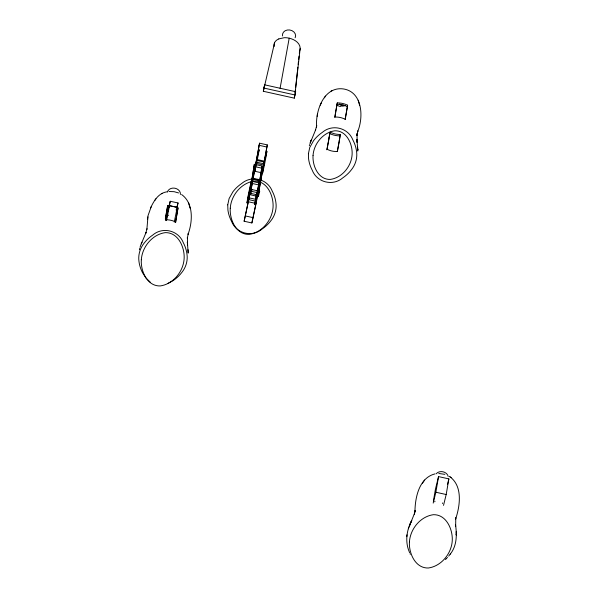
<?xml version="1.0" encoding="UTF-8"?>
<svg xmlns="http://www.w3.org/2000/svg" width="598" height="598" viewBox="0 0 598 598"><rect width="100%" height="100%" fill="white"/><g stroke="black" fill="none" stroke-linecap="round" stroke-linejoin="round"><path stroke-width="0.9" d="M256.131 195.98L255.847 197.542M258.373 154.112L259.203 149.687L258.022 154.112A35.626 1.203 -77.5 0 1 257.626 155.652L256.445 160.331L264.189 162.043L265.37 157.364A35.626 1.203 -77.5 0 0 265.766 155.824L266.947 151.399L266.117 155.831M266.177 155.891L264.548 164.353M414.788 512.703L410.647 522.936L411.768 520.462C406.745 529.768 404.981 541.07 408.972 551.087M170.273 201.279L178.017 202.946L177.187 207.371L169.443 205.66L170.258 201.249L169.092 205.66A35.626 1.203 -77.5 0 1 168.696 207.192L166.947 214.966L168.666 215.347M151.227 206.669L148.072 215.512L146.876 229.46M357.103 134.116L357.208 133.317L356.909 135.544L357.866 130.872L357.649 131.627C363.719 117.343 362.575 92.167 343.738 88.99C324.123 85.94 315.542 110.383 316.581 126.171L316.686 125.371L316.469 126.761M357.021 134.737L357.185 142.586L356.939 139.356L357.088 141.248M247.647 198.058L250.031 186.576A35.626 1.203 -77.5 0 0 250.517 184.498L251.93 178.436L259.674 180.148L259.584 180.746L251.833 179.026L251.93 178.436M406.984 534.806L406.797 536.675M295.068 93.019L295.464 89.334M295.659 87.487L297.348 71.812M297.542 69.966L297.841 67.2M298.14 64.434L298.432 61.669M298.634 59.822L299.03 56.13M299.329 53.364L299.62 50.598A8.507 6.989 9.7 0 0 300.189 48.311C300.017 42.645 294.141 39.281 289.2 38.175A16.153 13.268 9.7 0 0 284.252 37.711L278.758 38.915M300.189 48.311L295.143 92.697M147.571 219.04L147.669 218.277M147.736 217.65L147.826 216.887M317.172 116.341L317.261 115.578M317.329 114.951L317.418 114.188M264.51 164.644L262.604 172.994L254.86 171.275L256.228 162.095L263.98 163.815L262.604 172.994M175.707 222.067L175.917 220.677A98.752 3.341 -77.5 0 1 176.246 218.554L178.025 207.902A19.413 15.944 9.7 0 0 176.829 207.334M345.3 119.368L345.509 117.978A98.752 3.341 -77.5 0 1 345.838 115.863L347.617 105.203A19.413 15.944 9.7 0 0 337.287 102.886L335.799 111.026M166.341 220.071L167.305 213.643L166.947 214.966M334.768 117.485L334.85 116.961A96.854 3.282 -77.5 0 1 335.119 115.227M175.55 222.157L175.58 221.948A96.854 3.282 -77.5 0 1 175.909 219.847L178.025 207.902M248.26 201.75L254.344 164.293L262.088 166.012L256.527 201.354L251.878 222.949L244.134 221.238L248.26 201.75L256.004 203.462L251.878 222.949M244.134 221.238L248.783 199.635L254.344 164.293M256.004 203.462L262.088 166.012M335.508 113.575L337.287 102.916M335.172 114.861L335.732 111.422M165.945 215.287L166.476 212.111M165.885 215.676L165.579 217.56A96.854 3.282 -77.5 0 0 165.354 218.988M166.55 211.699L167.694 205.607L165.915 216.267A98.752 3.341 -77.5 0 0 165.586 218.39L165.384 219.78A17.028 13.978 9.7 0 1 175.73 222.037M263.89 88.003L264.667 84.834L295.644 91.696L294.306 98.147L263.329 91.285L274.609 42.637A8.507 6.989 9.7 0 0 274.048 44.932L274.19 46.465M263.329 91.285L264.667 84.834M294.306 98.147L294.866 94.865M329.371 135.716L329.737 134.221M329.595 134.423L330.089 132.128A17.933 14.726 9.7 0 0 340.419 134.445L339.993 136.284M339.694 138.003L340.06 136.508M433.378 501.229L435.419 489.276L438.536 476.606L448.866 478.893L446.19 494.524L443.522 505.385M433.191 503.097L435.867 492.236L438.536 476.606M328.99 137.921L329.147 137.032M329.371 136.359L328.915 138.362M329.221 136.591L329.588 135.073M339.769 138.22L339.238 140.65M339.619 138.444L339.918 137.361M329.064 138.108L328.025 143.43M339.313 140.844L338.416 145.905A96.854 3.282 -77.5 0 1 337.885 148.842L337.399 151.451A15.698 12.887 9.7 0 1 327.046 149.201M339.619 139.087L338.005 147.669A98.752 3.341 -77.5 0 1 337.451 150.689L337.294 151.526M328.907 138.998L328.093 143.617A96.854 3.282 -77.5 0 1 327.555 146.555L327.076 149.164M327.936 143.909L327.674 145.381A98.752 3.341 -77.5 0 1 327.128 148.401L326.867 149.799M165.833 220.393L168.457 205.899M166.027 220.094L168.651 205.6M250.861 191.188L251.937 189.566L259.682 191.278L258.381 196.563L250.637 194.843L250.338 193.304L259.547 143.184L267.291 144.895L258.605 192.907L250.861 191.188L259.547 143.184M258.381 196.563L258.082 195.015L267.291 144.895M280.066 88.407L289.2 38.175M247.662 198.058L246.967 203.043L251.489 181.231L259.233 182.951L254.726 204.74L255.735 198.058M147.041 228.668L145.777 233.242L146.076 232.428L140.807 245.023M316.342 127.389L316.634 125.969L315.37 130.543L315.669 129.729L310.033 143.4L310.399 142.331M259.674 180.148L258.261 186.21A35.626 1.203 -77.5 0 1 257.775 188.288L256.064 195.912M434.798 501.819L434.94 501.214M442.542 503.531L442.684 502.933M166.521 220.423L169.503 205.682L177.225 207.371L174.265 222.135M254.86 171.275L258.426 154.12M139.401 249.755L139.73 248.402M250.637 194.843L251.937 189.566M295.038 94.163L295.644 91.696M330.089 132.128L329.737 133.571A19.413 15.944 9.7 0 0 340.068 135.888M340.06 135.858L340.419 134.415M347.617 105.203L345.502 117.156A96.854 3.282 -77.5 0 0 345.173 119.249M447.528 484.328L448.866 478.893M177.172 206.063L176.844 207.371A35.626 1.203 -77.5 0 1 176.716 207.857M177.27 205.675L177.793 203.664M176.133 210.07L176.29 209.479M256.228 162.095L255.899 163.321L263.643 165.041L263.98 163.815M309.323 145.71L309.637 144.604M177.845 203.484L178.017 202.946M414.272 514.302L415.221 510.371L414.945 511.97C415.042 497.753 419.004 477.817 435.045 473.885M140.044 247.295L140.597 245.629M408.337 528.789L408.92 527.107M141.95 242.168L141.27 243.82L141.696 242.788M311.543 139.469L310.863 141.121L311.289 140.089M150.606 207.925C153.813 200.95 158.485 193.057 166.835 191.831M320.199 105.233L321.522 102.564M258.605 192.907L259.682 191.278M154.77 200.509L155.921 198.79M324.363 97.818L325.514 96.099M422.39 483.326L424.625 480.045M448.657 556.147L450.571 553.651M450.212 554.167C456.992 545.862 457.007 534.605 455.497 524.536L455.639 526.449L455.796 517.726L455.526 519.303C460.176 505.751 462.979 485.636 449.315 476.352M447.072 557.904L447.506 557.441M446.175 558.794L446.631 558.353M445.405 559.534L445.861 559.093M331.12 91.046L331.868 90.664M161.527 193.737L162.275 193.356M167.575 283.594L173.158 280.582A44.843 36.822 9.7 0 0 181.934 272.314C186 267.224 187.944 260.511 186.965 254.053A44.955 36.912 9.7 0 0 183.309 242.706C178.585 230.454 162.768 226.47 152.796 235.021A44.843 36.822 9.7 0 0 144.013 243.296C139.954 248.387 138.011 255.092 138.99 261.558A44.955 36.912 9.7 0 0 142.638 272.897L145.987 278.033L150.255 282.151M169.107 191.51L174.145 191.689L178.593 192.952M438.82 473.489L444.867 474.341M264.107 88.115L295.083 94.977M259.024 145.292L266.768 147.011M256.609 159.434L264.353 161.146M253.821 166.408L261.565 168.12M251.033 183.212L258.777 184.924M250.338 193.304L258.082 195.015M248.357 197.684L256.101 199.403M248.783 199.635L256.527 201.354M245.434 215.953L253.178 217.672M435.867 492.236L446.19 494.524M181.613 194.529C193.767 203.245 192.698 221.709 188.056 234.326L188.273 233.571L187.316 238.243L187.428 237.436L187.593 245.285L187.346 242.055L187.495 243.947M451.131 477.6L450.242 476.957M410.071 553.778L410.333 554.331M409.196 551.655L409.593 552.657M358.217 100.187L359.645 105.48M188.624 202.886L190.052 208.179M357.043 140.635L357.783 150.494M187.451 243.326L188.191 253.193M456.147 531.719L456.311 535.27M456.259 534.014L456.289 534.657L456.289 534.096M357.731 149.246L357.791 151.107M357.619 146.959L357.761 149.889L357.761 149.321M188.026 249.65L188.168 252.588M343.327 105.128A6.608 5.711 9 0 1 340.718 105.039M340.748 104.418A6.608 5.105 10 0 1 339.455 104.037M345.487 105.427A6.6 5.053 10 0 1 340.606 105.921M340.337 106.564A6.6 5.741 8.8 0 1 336.554 104.396M345.323 119.338A17.028 13.978 9.7 0 0 334.97 117.044L335.179 115.691A98.752 3.341 -77.5 0 1 335.508 113.575M336.928 104.321A17.933 14.726 9.7 0 1 347.281 106.616M282.562 35.985A6.615 5.434 9.7 0 1 289.709 29.975A6.615 5.434 9.7 0 1 295.15 37.734M299.755 50.658A10.54 8.656 9.7 0 1 299.396 51.211M274.564 42.622A9.755 8.006 9.7 0 1 278.788 38.952M167.395 192.108A6.615 5.434 9.7 0 1 174.855 188.198A6.615 5.434 9.7 0 1 180.394 194.485M167.903 207.962A6.6 5.741 8.8 0 1 167.649 207.76M167.694 205.585A19.413 15.944 9.7 0 1 169.697 205.652M167.335 207.02A17.933 14.726 9.7 0 1 169.675 207.08M176.791 208.881A17.933 14.726 9.7 0 1 177.688 209.315M436.189 473.81A6.615 5.434 9.7 0 1 443.013 471.807A6.615 5.434 9.7 0 1 448.186 476.471M141.322 259.741C140.567 270.991 147.13 286.352 160.219 285.941C173.203 284.14 183.272 271.634 184.124 258.844C184.879 247.594 178.316 232.233 165.227 232.637C152.243 234.446 142.174 246.952 141.322 259.741M230.252 208.194C229.497 219.444 236.061 234.805 249.149 234.401C262.133 232.592 272.202 220.086 273.054 207.297C273.802 196.047 267.246 180.686 254.157 181.097C241.173 182.898 231.105 195.404 230.252 208.194M313.038 155.517C312.35 165.781 318.338 179.804 330.283 179.43C342.131 177.785 351.325 166.371 352.102 154.695C352.79 144.432 346.803 130.416 334.858 130.783C323.01 132.427 313.815 143.841 313.038 155.517M409.436 541.803C408.688 553.053 415.251 568.414 428.34 568.003C441.317 566.201 451.393 553.696 452.245 540.906C452.992 529.656 446.429 514.295 433.341 514.699C420.364 516.5 410.288 529.013 409.436 541.803M227.748 204.845L227.92 210.01A44.955 36.912 9.7 0 0 231.568 221.357C236.3 233.609 252.117 237.593 262.088 229.034A44.843 36.822 9.7 0 0 270.864 220.767C274.931 215.676 276.874 208.971 275.895 202.505A44.955 36.912 9.7 0 0 272.24 191.158C267.508 178.907 251.698 174.922 241.727 183.481A44.843 36.822 9.7 0 0 232.943 191.749L229.101 198.573L227.748 204.845M308.411 153.693L308.583 158.859A44.955 36.912 9.7 0 0 312.231 170.206C316.962 182.457 332.78 186.441 342.751 177.89A44.843 36.822 9.7 0 0 351.527 169.615C355.593 164.525 357.537 157.82 356.558 151.354A44.955 36.912 9.7 0 0 352.902 140.014C348.178 127.763 332.361 123.771 322.389 132.33A44.843 36.822 9.7 0 0 313.614 140.597L309.764 147.422L308.411 153.693M410.041 524.289L409.383 525.889L410.041 524.289M410.295 523.706L409.623 525.306L410.295 523.706"/></g></svg>
